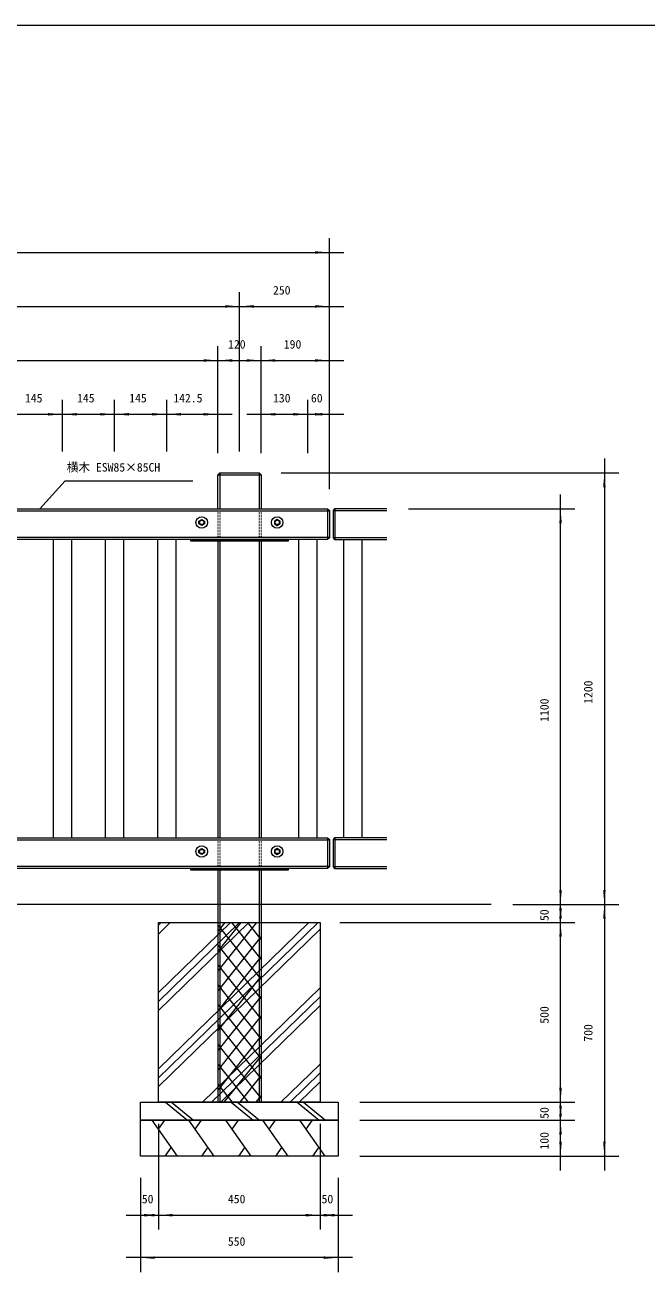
# Model space of a CAD drawing. Units: millimetres, scale not verified. Extents: x -3900 to 3900, y -2750 to 2750.
# Drawn here: x -927 to 802, y -753 to 2750 of the extents above; entities that cross this region are included whole.
import ezdxf
from ezdxf.enums import TextEntityAlignment as Align

# ---------------------------------------------------------------- set-up
doc = ezdxf.new("R2010")
doc.units = ezdxf.units.MM
doc.header["$LTSCALE"] = 20
doc.linetypes.add('USER5', pattern=[0.208282, 0.069427, -0.138855])
doc.layers.add('0-1_IMPORTED', color=30, linetype='Continuous', lineweight=18)
doc.styles.add('ＭＳ ゴシック', font='')
doc.styles.get('ＭＳ ゴシック').set_extended_font_data('MS Gothic')

msp = doc.modelspace()

# ---------------------------------------------------------------- linework, layer by layer
at = {"layer": '0-1_IMPORTED', "color": 1}
for p, q in [((-81, 1519.92), (-81, 2157.92)), ((-2581, 2117.92), (-81, 2117.92)), ((-81, 2117.92), (-41, 2117.92)), ((-331, 1564.55), (-331, 2007.92)), ((-331, 1564.55), (-331, 2007.92)), ((-81, 1459.92), (-81, 2007.92)), ((-2331, 1967.92), (-331, 1967.92)), ((-371, 1967.92), (-331, 1967.92)), ((-331, 1967.92), (-291, 1967.92)), ((-331, 1967.92), (-81, 1967.92)), ((-81, 1967.92), (-41, 1967.92)), ((-391, 1559.55), (-391, 1857.57)), ((-391, 1559.55), (-391, 1857.57)), ((-271, 1559.55), (-271, 1857.57)), ((-271, 1559.55), (-271, 1857.57)), ((-81, 1519.92), (-81, 1857.57)), ((-2271, 1817.57), (-391, 1817.57)), ((-431, 1817.57), (-391, 1817.57)), ((-391, 1817.57), (-351, 1817.57)), ((-391, 1817.57), (-271, 1817.57)), ((-311, 1817.57), (-271, 1817.57)), ((-271, 1817.57), (-231, 1817.57)), ((-271, 1817.57), (-81, 1817.57)), ((-81, 1817.57), (-41, 1817.57)), ((-823.5, 1564.92), (-823.5, 1707.92)), ((-823.5, 1564.92), (-823.5, 1707.92)), ((-678.5, 1564.92), (-678.5, 1707.92)), ((-678.5, 1564.92), (-678.5, 1707.92)), ((-533.5, 1564.92), (-533.5, 1707.92)), ((-533.5, 1564.92), (-533.5, 1707.92)), ((-391, 1559.92), (-391, 1707.92)), ((-271, 1559.92), (-271, 1707.92)), ((-141, 1559.92), (-141, 1707.92)), ((-141, 1559.92), (-141, 1707.92)), ((-81, 1564.92), (-81, 1707.92)), ((-968.5, 1667.92), (-823.5, 1667.92)), ((-863.5, 1667.92), (-823.5, 1667.92)), ((-823.5, 1667.92), (-783.5, 1667.92)), ((-823.5, 1667.92), (-678.5, 1667.92)), ((-718.5, 1667.92), (-678.5, 1667.92)), ((-678.5, 1667.92), (-638.5, 1667.92)), ((-678.5, 1667.92), (-533.5, 1667.92)), ((-573.5, 1667.92), (-533.5, 1667.92)), ((-533.5, 1667.92), (-493.5, 1667.92)), ((-533.5, 1667.92), (-391, 1667.92)), ((-391, 1667.92), (-351, 1667.92)), ((-311, 1667.92), (-271, 1667.92)), ((-271, 1667.92), (-141, 1667.92)), ((-181, 1667.92), (-141, 1667.92)), ((-141, 1667.92), (-101, 1667.92)), ((-141, 1667.92), (-81, 1667.92)), ((-81, 1667.92), (-41, 1667.92)), ((684, 1544.92), (684, 1504.92)), ((-215.5, 1504.92), (724, 1504.92)), ((684, 1504.92), (684, 304.92)), ((562, 1404.92), (562, 1444.92)), ((139, 1404.92), (602, 1404.92)), ((562, 304.92), (562, 1404.92)), ((562, 304.92), (562, 344.92)), ((684, 344.92), (684, 304.92)), ((429.5, 304.92), (602, 304.92)), ((429.5, 304.92), (602, 304.92)), ((429.5, 304.92), (724, 304.92)), ((429.5, 304.92), (724, 304.92)), ((562, 254.92), (562, 304.92)), ((562, 264.92), (562, 304.92)), ((562, 254.92), (562, 294.92)), ((684, 304.92), (684, 264.92)), ((684, 304.92), (684, -395.08)), ((-52.04, 254.92), (602, 254.92)), ((-52.04, 254.92), (602, 254.92)), ((562, -245.08), (562, 254.92)), ((562, 214.92), (562, 254.92)), ((562, -245.08), (562, -205.08)), ((4, -245.08), (602, -245.08)), ((4, -245.08), (602, -245.08)), ((562, -295.08), (562, -245.08)), ((562, -285.08), (562, -245.08)), ((562, -295.08), (562, -255.08)), ((-556.5, -305.45), (-556.5, -599.37)), ((-556.5, -305.45), (-556.5, -599.37)), ((-106.5, -305.45), (-106.5, -599.37)), ((-106.5, -305.45), (-106.5, -599.37)), ((4, -295.08), (602, -295.08)), ((4, -295.08), (602, -295.08)), ((562, -395.08), (562, -295.08)), ((562, -335.08), (562, -295.08)), ((4, -395.08), (602, -395.08)), ((4, -395.08), (724, -395.08)), ((562, -435.08), (562, -395.08)), ((684, -395.08), (684, -435.08)), ((-606.5, -455.45), (-606.5, -599.37)), ((-606.5, -455.45), (-606.5, -717.37)), ((-56.5, -455.45), (-56.5, -599.37)), ((-56.5, -455.45), (-56.5, -717.37)), ((-646.5, -559.37), (-606.5, -559.37)), ((-606.5, -559.37), (-556.5, -559.37)), ((-596.5, -559.37), (-556.5, -559.37)), ((-556.5, -559.37), (-516.5, -559.37)), ((-556.5, -559.37), (-106.5, -559.37)), ((-146.5, -559.37), (-106.5, -559.37)), ((-106.5, -559.37), (-66.5, -559.37)), ((-106.5, -559.37), (-56.5, -559.37)), ((-56.5, -559.37), (-16.5, -559.37)), ((-606.5, -677.37), (-646.5, -677.37)), ((-56.5, -677.37), (-606.5, -677.37)), ((-16.5, -677.37), (-56.5, -677.37))]:
    msp.add_line(p, q, dxfattribs=at)
at = {"layer": '0-1_IMPORTED'}
for p, q in [((-391, 1499.92), (-271, 1499.92)), ((-386, 1504.92), (-386, 1404.92)), ((-276, 1504.92), (-276, 1404.92)), ((-2271, 1404.92), (-86.64, 1404.92)), ((-86.64, 1404.92), (-81, 1400.45)), ((-86, 1404.92), (-86, 1319.92)), ((-65.5, 1404.92), (-65.5, 1319.92)), ((-2271, 1399.92), (-81, 1399.92)), ((-81, 1400.45), (-81, 1324.4)), ((79, 1399.92), (-70.5, 1399.92)), ((-81, 1324.92), (-1378.5, 1324.92)), ((-86.64, 1319.92), (-1378.5, 1319.92)), ((-848.5, 489.92), (-848.5, 1319.92)), ((-798.5, 1319.92), (-798.5, 489.92)), ((-703.5, 489.92), (-703.5, 1319.92)), ((-653.5, 1319.92), (-653.5, 489.92)), ((-558.5, 489.92), (-558.5, 1319.92)), ((-508.5, 1319.92), (-508.5, 489.92)), ((-391, 1315.55), (-391, 489.92)), ((-386, 1315.55), (-386, 489.92)), ((-276, 1315.55), (-276, 489.92)), ((-271, 1315.55), (-271, 489.92)), ((-165.5, 489.92), (-165.5, 1319.92)), ((-115.5, 1319.92), (-115.5, 489.92)), ((-81, 1324.4), (-86.64, 1319.92)), ((-70.5, 1324.92), (79, 1324.92)), ((-40.5, 489.92), (-40.5, 1319.92)), ((9.5, 1319.92), (9.5, 489.92)), ((-1378.5, 489.92), (-86.64, 489.92)), ((-1378.5, 484.92), (-81, 484.92)), ((-86.64, 489.92), (-81, 485.45)), ((-86, 489.92), (-86, 404.92)), ((-81, 485.45), (-81, 409.4)), ((79, 484.92), (-70.5, 484.92)), ((-65.5, 489.92), (-65.5, 404.92)), ((-81, 409.92), (-2196, 409.92)), ((-86.64, 404.92), (-2196, 404.92)), ((-391, 404.55), (-391, -245.45)), ((-386, 404.55), (-386, -245.45)), ((-276, 404.55), (-276, -245.45)), ((-271, 404.55), (-271, -245.45)), ((-81, 409.4), (-86.64, 404.92)), ((-70.5, 409.92), (79, 409.92)), ((369.5, 304.92), (-2905, 304.92)), ((-556.5, 222.44), (-523.47, 254.55)), ((-556.5, 10.31), (-305.28, 254.55)), ((-556.5, 247.19), (-548.93, 254.55)), ((-556.5, 35.06), (-330.74, 254.55)), ((-556.5, -177.07), (-112.54, 254.55)), ((-556.5, 59.81), (-356.19, 254.55)), ((-556.5, -152.32), (-138, 254.55)), ((-390.5, 230.42), (-370.9, 254.92)), ((-390.5, 175.18), (-326.7, 254.92)), ((-390.5, 119.93), (-282.51, 254.92)), ((-270.5, 97.29), (-390.5, 247.29)), ((-270.5, 152.53), (-352.41, 254.92)), ((-270.5, 207.77), (-308.22, 254.92)), ((-556.5, -201.82), (-106.5, 235.68)), ((-390.5, 64.69), (-270.5, 214.69)), ((-270.5, 42.05), (-390.5, 192.05)), ((-390.5, 9.45), (-270.5, 159.45)), ((-270.5, -13.2), (-390.5, 136.8)), ((-434.09, -245.45), (-106.5, 73.05)), ((-390.5, -45.79), (-270.5, 104.21)), ((-270.5, -68.44), (-390.5, 81.56)), ((-408.64, -245.45), (-106.5, 48.3)), ((-390.5, -101.04), (-270.5, 48.96)), ((-270.5, -123.68), (-390.5, 26.32)), ((-383.18, -245.45), (-106.5, 23.55)), ((-390.5, -156.28), (-270.5, -6.28)), ((-270.5, -178.92), (-390.5, -28.92)), ((-390.5, -211.52), (-270.5, -61.52)), ((-270.5, -234.17), (-390.5, -84.17)), ((-305.97, -245.08), (-390.5, -139.41)), ((-373.15, -245.08), (-270.5, -116.76)), ((-215.9, -245.45), (-106.5, -139.09)), ((-328.96, -245.08), (-270.5, -172.01)), ((-190.44, -245.45), (-106.5, -163.84)), ((-350.16, -245.08), (-390.5, -194.65)), ((-164.99, -245.45), (-106.5, -188.58)), ((-284.76, -245.08), (-270.5, -227.25)), ((-537.01, -245.45), (-475.9, -295.45)), ((-519.72, -245.45), (-458.61, -295.45)), ((-353.67, -245.45), (-292.56, -295.45)), ((-336.39, -245.45), (-275.28, -295.45)), ((-170.34, -245.45), (-109.23, -295.45)), ((-153.06, -245.45), (-91.94, -295.45)), ((-503.68, -395.45), (-574.24, -295.45)), ((-556.6, -320.45), (-538.96, -295.45)), ((-401.01, -395.45), (-471.57, -295.45)), ((-453.93, -320.45), (-436.29, -295.45)), ((-298.34, -395.45), (-368.91, -295.45)), ((-351.27, -320.45), (-333.63, -295.45)), ((-195.68, -395.45), (-266.24, -295.45)), ((-248.6, -320.45), (-230.96, -295.45)), ((-93.01, -395.45), (-163.57, -295.45)), ((-145.93, -320.45), (-128.29, -295.45)), ((-521.32, -370.45), (-538.96, -395.45)), ((-418.65, -370.45), (-436.29, -395.45)), ((-315.98, -370.45), (-333.63, -395.45)), ((-213.32, -370.45), (-230.96, -395.45)), ((-110.65, -370.45), (-128.29, -395.45))]:
    msp.add_line(p, q, dxfattribs=at)
at = {"layer": '0-1_IMPORTED', "linetype": 'USER5'}
for p, q in [((-391, 1404.55), (-391, 1319.55)), ((-386, 1404.55), (-386, 1319.55)), ((-276, 1404.55), (-276, 1319.55)), ((-271, 1404.55), (-271, 1319.55)), ((-391, 489.55), (-391, 404.55)), ((-386, 489.55), (-386, 404.55)), ((-276, 489.55), (-276, 404.55)), ((-271, 489.55), (-271, 404.55))]:
    msp.add_line(p, q, dxfattribs=at)
at = {"layer": '0-1_IMPORTED'}
for points in [[(-3900, 2750), (3900, 2750), (3900, -2750), (-3900, -2750)], [(-436, 1359.09), (-444, 1363.09), (-444, 1371.09), (-436, 1375.09), (-428, 1371.09), (-428, 1363.09)], [(-226, 1359.09), (-218, 1363.09), (-218, 1371.09), (-226, 1375.09), (-234, 1371.09), (-234, 1363.09)], [(-466, 1319.55), (-196, 1319.55), (-196, 1315.55), (-466, 1315.55)], [(-436, 444.09), (-444, 448.09), (-444, 456.09), (-436, 460.09), (-428, 456.09), (-428, 448.09)], [(-226, 444.09), (-218, 448.09), (-218, 456.09), (-226, 460.09), (-234, 456.09), (-234, 448.09)], [(-466, 404.55), (-196, 404.55), (-196, 400.55), (-466, 400.55)], [(-556.5, 254.55), (-106.5, 254.55), (-106.5, -245.45), (-556.5, -245.45)], [(-606.5, -245.45), (-56.5, -245.45), (-56.5, -295.45), (-606.5, -295.45)], [(-606.5, -295.45), (-56.5, -295.45), (-56.5, -395.45), (-606.5, -395.45)]]:
    msp.add_lwpolyline(points, close=True, dxfattribs=at)
at = {"layer": '0-1_IMPORTED', "color": 1}
msp.add_lwpolyline([(-886, 1404.92), (-816, 1482.92), (-461, 1482.92)], dxfattribs=at)
at = {"layer": '0-1_IMPORTED'}
for points in [[(-391, 1404.92), (-391, 1499.92), (-386, 1504.92), (-276, 1504.92), (-271, 1499.92), (-271, 1404.92)], [(79, 1404.92), (-66.57, 1404.92), (-70.5, 1400.45), (-70.5, 1324.4), (-66.57, 1319.92), (79, 1319.92)], [(79, 489.92), (-66.57, 489.92), (-70.5, 485.45), (-70.5, 409.4), (-66.57, 404.92), (79, 404.92)]]:
    msp.add_lwpolyline(points, dxfattribs=at)
for centre, radius in [((-436, 1367.09), 16), ((-436, 1367.09), 6), ((-226, 1367.09), 16), ((-226, 1367.09), 6), ((-436, 452.09), 16), ((-436, 452.09), 6), ((-226, 452.09), 16), ((-226, 452.09), 6)]:
    msp.add_circle(centre, radius, dxfattribs=at)
at = {"layer": '0-1_IMPORTED', "color": 1}
for points in [[(-81, 2117.92), (-121, 2114.42), (-121, 2121.42)], [(-331, 1967.92), (-371, 1964.42), (-371, 1971.42)], [(-331, 1967.92), (-291, 1971.42), (-291, 1964.42)], [(-81, 1967.92), (-121, 1964.42), (-121, 1971.42)], [(-391, 1817.57), (-431, 1814.07), (-431, 1821.07)], [(-391, 1817.57), (-351, 1821.07), (-351, 1814.07)], [(-271, 1817.57), (-311, 1814.07), (-311, 1821.07)], [(-271, 1817.57), (-231, 1821.07), (-231, 1814.07)], [(-81, 1817.57), (-121, 1814.07), (-121, 1821.07)], [(-823.5, 1667.92), (-863.5, 1664.42), (-863.5, 1671.42)], [(-823.5, 1667.92), (-783.5, 1671.42), (-783.5, 1664.42)], [(-678.5, 1667.92), (-718.5, 1664.42), (-718.5, 1671.42)], [(-678.5, 1667.92), (-638.5, 1671.42), (-638.5, 1664.42)], [(-533.5, 1667.92), (-573.5, 1664.42), (-573.5, 1671.42)], [(-533.5, 1667.92), (-493.5, 1671.42), (-493.5, 1664.42)], [(-391, 1667.92), (-431, 1664.42), (-431, 1671.42)], [(-271, 1667.92), (-231, 1671.42), (-231, 1664.42)], [(-141, 1667.92), (-181, 1664.42), (-181, 1671.42)], [(-141, 1667.92), (-101, 1671.42), (-101, 1664.42)], [(-81, 1667.92), (-121, 1664.42), (-121, 1671.42)], [(684, 1504.92), (687.5, 1464.92), (680.5, 1464.92)], [(562, 1404.92), (565.5, 1364.92), (558.5, 1364.92)], [(562, 304.92), (558.5, 344.92), (565.5, 344.92)], [(684, 304.92), (680.5, 344.92), (687.5, 344.92)], [(562, 304.92), (565.5, 264.92), (558.5, 264.92)], [(562, 254.92), (558.5, 294.92), (565.5, 294.92)], [(684, 304.92), (687.5, 264.92), (680.5, 264.92)], [(562, 254.92), (565.5, 214.92), (558.5, 214.92)], [(562, -245.08), (558.5, -205.08), (565.5, -205.08)], [(562, -245.08), (565.5, -285.08), (558.5, -285.08)], [(562, -295.08), (558.5, -255.08), (565.5, -255.08)], [(562, -295.08), (565.5, -335.08), (558.5, -335.08)], [(562, -395.08), (558.5, -355.08), (565.5, -355.08)], [(684, -395.08), (680.5, -355.08), (687.5, -355.08)], [(-606.5, -559.37), (-566.5, -555.87), (-566.5, -562.87)], [(-556.5, -559.37), (-596.5, -562.87), (-596.5, -555.87)], [(-556.5, -559.37), (-516.5, -555.87), (-516.5, -562.87)], [(-106.5, -559.37), (-146.5, -562.87), (-146.5, -555.87)], [(-106.5, -559.37), (-66.5, -555.87), (-66.5, -562.87)], [(-56.5, -559.37), (-96.5, -562.87), (-96.5, -555.87)], [(-606.5, -677.37), (-566.5, -673.87), (-566.5, -680.87)], [(-56.5, -677.37), (-96.5, -680.87), (-96.5, -673.87)]]:
    msp.add_solid(points, dxfattribs=at)

# ---------------------------------------------------------------- texts
at = {"layer": '0-1_IMPORTED', "color": 7, "style": 'ＭＳ ゴシック'}
for s, p in [('250', (-237.75, 1993.85)), ('120', (-362.75, 1843.5)), ('190', (-207.75, 1843.5)), ('145', (-927.75, 1693.85)), ('145', (-782.75, 1693.85)), ('145', (-637.75, 1693.85)), ('142.5', (-515.17, 1693.85)), ('130', (-237.75, 1693.85)), ('60', (-132.17, 1693.85)), ('横木 ESW85×85CH', (-811.61, 1501.41)), ('50', (-602.67, -533.44)), ('450', (-363.25, -533.44)), ('50', (-102.67, -533.44)), ('550', (-363.25, -651.44))]:
    msp.add_text(s, height=23.88, dxfattribs=at).set_placement(p, align=Align.BOTTOM_LEFT)
for s, p in [('1200', (658.07, 862.59)), ('1100', (536.07, 812.59)), ('50', (536.07, 258.76)), ('500', (536.07, -26.83)), ('700', (658.07, -76.83)), ('50', (536.07, -291.24)), ('100', (536.07, -376.83))]:
    msp.add_text(s, height=23.88, rotation=90, dxfattribs=at).set_placement(p, align=Align.BOTTOM_LEFT)

doc.saveas('drawing.dxf')
